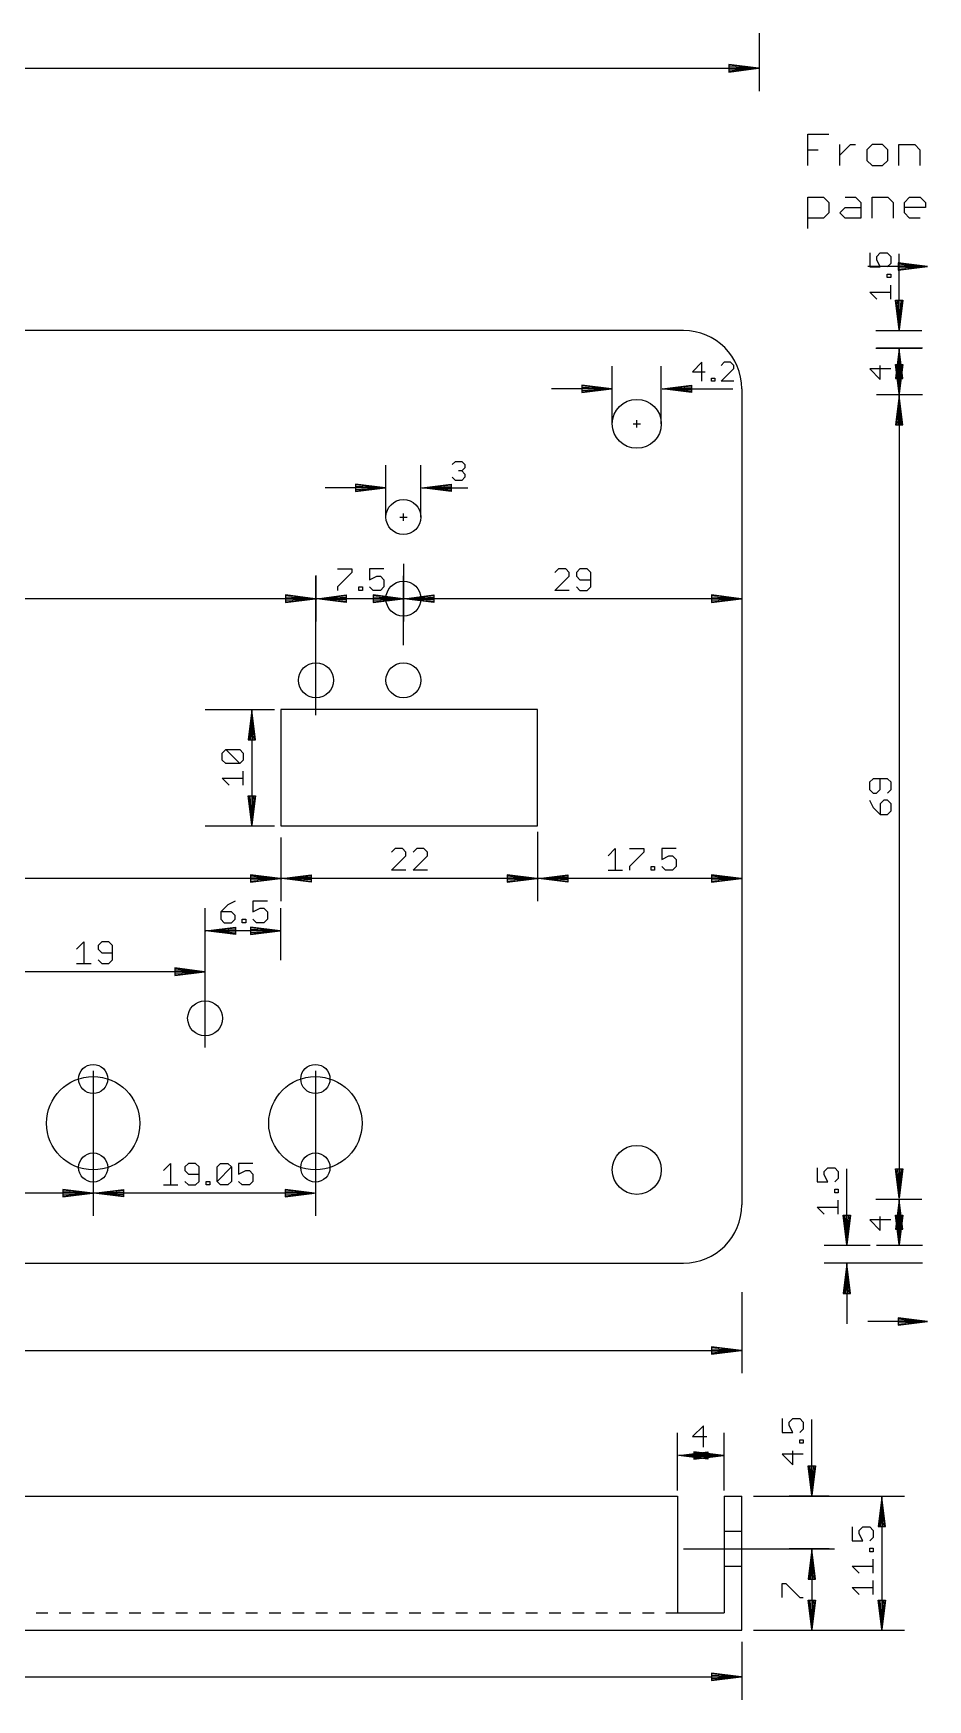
# Model space of a CAD drawing. Extents: x -16 to 648, y -52 to 442.
# Drawn here: x 229.3 to 305.9, y -47.5 to 95.5 of the extents above; entities that cross this region are included whole.
import ezdxf

# ---------------------------------------------------------------- set-up
doc = ezdxf.new("R2010")
doc.units = 0
doc.layers.add('20', color=7, linetype='CONTINUOUS')
doc.layers.add('47', color=2, linetype='CONTINUOUS')

msp = doc.modelspace()

# ---------------------------------------------------------------- linework, layer by layer
at = {"layer": '20'}
for p, q in [((285, 70), (5, 70)), ((290, 65), (290, -5)), ((272.5, 37.5), (250.5, 37.5)), ((250.5, 37.5), (250.5, 27.5)), ((272.5, 27.5), (272.5, 37.5)), ((250.5, 27.5), (272.5, 27.5)), ((5, -10), (285, -10)), ((5.5, -30), (284.5, -30)), ((284.5, -30), (284.5, -40)), ((288.5, -30), (288.5, -40)), ((288.5, -30), (290, -30)), ((290, -41.5), (290, -30)), ((288.5, -33), (290, -33)), ((288.5, -36), (290, -36)), ((229.5, -40), (230.5, -40)), ((231.5, -40), (232.5, -40)), ((233.5, -40), (234.5, -40)), ((235.5, -40), (236.5, -40)), ((237.5, -40), (238.5, -40)), ((239.5, -40), (240.5, -40)), ((241.5, -40), (242.5, -40)), ((243.5, -40), (244.5, -40)), ((245.5, -40), (246.5, -40)), ((247.5, -40), (248.5, -40)), ((249.5, -40), (250.5, -40)), ((251.5, -40), (252.5, -40)), ((253.5, -40), (254.5, -40)), ((255.5, -40), (256.5, -40)), ((257.5, -40), (258.5, -40)), ((259.5, -40), (260.5, -40)), ((261.5, -40), (262.5, -40)), ((263.5, -40), (264.5, -40)), ((265.5, -40), (266.5, -40)), ((267.5, -40), (268.5, -40)), ((269.5, -40), (270.5, -40)), ((271.5, -40), (272.5, -40)), ((273.5, -40), (274.5, -40)), ((275.5, -40), (276.5, -40)), ((277.5, -40), (278.5, -40)), ((279.5, -40), (280.5, -40)), ((281.5, -40), (282.5, -40)), ((283.5, -40), (284.5, -40)), ((284.5, -40), (288.5, -40)), ((0, -41.5), (290, -41.5))]:
    msp.add_line(p, q, dxfattribs=at)
for centre, radius in [((281, 62), 2.1), ((261, 54), 1.5), ((261, 47), 1.5), ((253.5, 40), 1.5), ((261, 40), 1.5), ((244, 11), 1.5), ((234.4, 2), 4), ((234.4, 5.8), 1.25), ((253.45, 2), 4), ((253.45, 5.8), 1.25), ((281, -2), 2.1), ((234.4, -1.8), 1.25), ((253.45, -1.8), 1.25)]:
    msp.add_circle(centre, radius, dxfattribs=at)
for centre, start, end in [((285, 65), 0, 90), ((285, -5), 270, 0)]:
    msp.add_arc(centre, 5, start, end, dxfattribs=at)
at = {"layer": '47'}
for p, q in [((291.5, 95.5), (291.5, 90.55)), ((-1.435, 92.5), (291.435, 92.5)), ((291.435, 92.5), (288.9, 92.8192)), ((288.9, 92.8192), (288.9, 92.1808)), ((291.435, 92.5), (288.9, 92.76)), ((291.435, 92.5), (288.9, 92.63)), ((288.9, 92.1808), (291.435, 92.5)), ((288.9, 92.37), (291.435, 92.5)), ((288.9, 92.24), (291.435, 92.5)), ((295.6524, 84.1524), (295.6524, 86.8499)), ((295.6524, 86.8499), (297.4507, 86.8499)), ((298.4148, 84.1524), (298.4148, 85.9507)), ((298.4148, 85.0516), (299.3139, 85.9507)), ((299.3139, 85.9507), (299.7635, 85.9507)), ((301.1663, 85.9507), (300.7167, 85.5012)), ((302.0655, 85.9507), (301.1663, 85.9507)), ((302.5151, 85.5012), (302.0655, 85.9507)), ((303.4791, 84.1524), (303.4791, 85.9507)), ((303.4791, 85.9507), (304.8278, 85.9507)), ((304.8278, 85.9507), (305.2774, 85.5012)), ((295.6524, 85.5012), (296.5516, 85.5012)), ((300.7167, 85.5012), (300.7167, 84.602)), ((300.7167, 84.602), (301.1663, 84.1524)), ((302.0655, 84.1524), (302.5151, 84.602)), ((302.5151, 84.602), (302.5151, 85.5012)), ((305.2774, 85.5012), (305.2774, 84.1524)), ((301.1663, 84.1524), (302.0655, 84.1524)), ((295.6524, 78.7532), (295.6524, 81.4507)), ((295.6524, 81.4507), (297.0011, 81.4507)), ((297.0011, 81.4507), (297.4507, 81.0012)), ((297.4507, 80.102), (297.0011, 79.6524)), ((297.4507, 81.0012), (297.4507, 80.102)), ((298.4148, 80.102), (298.8643, 80.5516)), ((298.8643, 79.6524), (298.4148, 80.102)), ((298.8643, 81.4507), (299.7635, 81.4507)), ((298.8643, 80.5516), (300.2131, 80.5516)), ((299.7635, 81.4507), (300.2131, 81.0012)), ((300.2131, 81.0012), (300.2131, 79.6524)), ((301.1771, 79.6524), (301.1771, 81.4507)), ((301.1771, 81.4507), (302.5259, 81.4507)), ((302.5259, 81.4507), (302.9755, 81.0012)), ((302.9755, 81.0012), (302.9755, 79.6524)), ((303.9395, 81.0012), (304.3891, 81.4507)), ((303.9395, 80.102), (303.9395, 81.0012)), ((305.7378, 80.5516), (303.9395, 80.5516)), ((304.3891, 79.6524), (303.9395, 80.102)), ((304.3891, 81.4507), (305.2882, 81.4507)), ((305.2882, 81.4507), (305.7378, 81.0012)), ((305.7378, 81.0012), (305.7378, 80.5516)), ((297.0011, 79.6524), (295.6524, 79.6524)), ((300.2131, 79.6524), (298.8643, 79.6524)), ((305.2882, 79.6524), (304.3891, 79.6524)), ((300.9701, 76.6628), (300.9701, 75.464)), ((301.5695, 76.3631), (301.8692, 76.6628)), ((301.5695, 76.0634), (301.5695, 76.3631)), ((301.8692, 75.464), (301.5695, 76.0634)), ((301.8692, 76.6628), (302.4687, 76.6628)), ((302.4687, 76.6628), (302.7684, 76.3631)), ((302.7684, 75.7637), (302.4687, 75.464)), ((302.7684, 76.3631), (302.7684, 75.7637)), ((305.935, 75.5), (303.4, 75.8192)), ((303.4, 75.8192), (303.4, 75.1808)), ((303.5, 70.065), (303.5, 76.5809)), ((305.935, 75.5), (300.8, 75.5)), ((300.9701, 75.464), (301.8692, 75.464)), ((302.4687, 74.5432), (302.4687, 74.8429)), ((302.4687, 74.8429), (302.7684, 74.8429)), ((302.7684, 74.5432), (302.4687, 74.5432)), ((302.7684, 74.8429), (302.7684, 74.5432)), ((305.935, 75.5), (303.4, 75.76)), ((305.935, 75.5), (303.4, 75.63)), ((303.4, 75.1808), (305.935, 75.5)), ((303.4, 75.37), (305.935, 75.5)), ((303.4, 75.24), (305.935, 75.5)), ((301.5695, 72.7016), (300.9701, 73.301)), ((300.9701, 73.301), (302.7684, 73.301)), ((302.7684, 72.7016), (302.7684, 73.9005)), ((303.5, 70.065), (303.1808, 72.6)), ((303.1808, 72.6), (303.8192, 72.6)), ((303.5, 70.065), (303.24, 72.6)), ((303.5, 70.065), (303.37, 72.6)), ((303.8192, 72.6), (303.5, 70.065)), ((303.63, 72.6), (303.5, 70.065)), ((303.76, 72.6), (303.5, 70.065)), ((301.5, 70), (305.45, 70)), ((286.5897, 67.2777), (285.7762, 66.4642)), ((286.5897, 65.6507), (286.5897, 67.2777)), ((288.5031, 67.2777), (288.2319, 67.0065)), ((289.0454, 67.2777), (288.5031, 67.2777)), ((289.3166, 67.0065), (289.0454, 67.2777)), ((301.5, 68.5), (305.45, 68.5)), ((305.5, 68.5), (301.55, 68.5)), ((303.5, 68.435), (303.1808, 65.9)), ((303.5, 68.435), (303.1808, 65.9)), ((303.5, 68.435), (303.24, 65.9)), ((303.5, 68.435), (303.24, 65.9)), ((303.5, 68.435), (303.37, 65.9)), ((303.5, 68.435), (303.37, 65.9)), ((303.5, 68.435), (303.5, 64.565)), ((303.8192, 65.9), (303.5, 68.435)), ((303.63, 65.9), (303.5, 68.435)), ((303.76, 65.9), (303.5, 68.435)), ((303.5, 68.435), (303.5, 63.3)), ((303.8192, 65.9), (303.5, 68.435)), ((303.63, 65.9), (303.5, 68.435)), ((303.76, 65.9), (303.5, 68.435)), ((278.9, 62), (278.9, 66.95)), ((283.1, 62), (283.1, 66.95)), ((285.7762, 66.4642), (286.8609, 66.4642)), ((287.4134, 65.6507), (287.4134, 65.9219)), ((287.4134, 65.9219), (287.6845, 65.9219)), ((287.6845, 65.9219), (287.6845, 65.6507)), ((288.2319, 65.6507), (289.3166, 66.7354)), ((289.3166, 66.7354), (289.3166, 67.0065)), ((302.7684, 66.7064), (300.9701, 66.7064)), ((300.9701, 66.7064), (301.8692, 65.8072)), ((301.8692, 65.8072), (301.8692, 67.0061)), ((303.5, 64.565), (303.1808, 67.1)), ((303.1808, 67.1), (303.8192, 67.1)), ((303.1808, 65.9), (303.8192, 65.9)), ((303.1808, 65.9), (303.8192, 65.9)), ((303.5, 64.565), (303.24, 67.1)), ((303.5, 64.565), (303.37, 67.1)), ((303.8192, 67.1), (303.5, 64.565)), ((303.63, 67.1), (303.5, 64.565)), ((303.76, 67.1), (303.5, 64.565)), ((278.835, 65), (273.7, 65)), ((278.835, 65), (276.3, 65.3192)), ((276.3, 65.3192), (276.3, 64.6808)), ((278.835, 65), (276.3, 65.26)), ((278.835, 65), (276.3, 65.13)), ((276.3, 64.6808), (278.835, 65)), ((276.3, 64.87), (278.835, 65)), ((276.3, 64.74), (278.835, 65)), ((283.165, 65), (285.7, 65.3192)), ((283.165, 65), (285.7, 65.26)), ((283.165, 65), (285.7, 65.13)), ((283.165, 65), (289.2346, 65)), ((285.7, 64.6808), (283.165, 65)), ((285.7, 64.87), (283.165, 65)), ((285.7, 64.74), (283.165, 65)), ((285.7, 65.3192), (285.7, 64.6808)), ((287.6845, 65.6507), (287.4134, 65.6507)), ((289.3166, 65.6507), (288.2319, 65.6507)), ((305.5, 64.5), (301.55, 64.5)), ((305, 64.5), (301.55, 64.5)), ((303.5, 64.435), (303.1808, 61.9)), ((303.5, 64.435), (303.24, 61.9)), ((303.5, 64.435), (303.37, 61.9)), ((303.5, 64.435), (303.5, -4.435)), ((303.8192, 61.9), (303.5, 64.435)), ((303.63, 61.9), (303.5, 64.435)), ((303.76, 61.9), (303.5, 64.435)), ((280.6808, 62), (281.3192, 62)), ((281, 61.6808), (281, 62.3192)), ((303.1808, 61.9), (303.8192, 61.9)), ((265.1762, 58.5065), (265.4474, 58.7777)), ((265.4474, 58.7777), (265.9897, 58.7777)), ((265.9897, 58.7777), (266.2609, 58.5065)), ((259.5, 54), (259.5, 58.45)), ((262.5, 54), (262.5, 58.45)), ((265.4474, 57.1507), (265.1762, 57.4219)), ((265.9897, 57.9642), (265.7185, 57.9642)), ((266.2609, 58.2354), (265.9897, 57.9642)), ((265.9897, 57.9642), (266.2609, 57.693)), ((266.2609, 57.4219), (265.9897, 57.1507)), ((266.2609, 58.5065), (266.2609, 58.2354)), ((266.2609, 57.693), (266.2609, 57.4219)), ((259.435, 56.5), (254.3, 56.5)), ((259.435, 56.5), (256.9, 56.8192)), ((256.9, 56.8192), (256.9, 56.1808)), ((259.435, 56.5), (256.9, 56.76)), ((259.435, 56.5), (256.9, 56.63)), ((256.9, 56.1808), (259.435, 56.5)), ((256.9, 56.37), (259.435, 56.5)), ((256.9, 56.24), (259.435, 56.5)), ((262.565, 56.5), (265.1, 56.8192)), ((262.565, 56.5), (265.1, 56.76)), ((262.565, 56.5), (265.1, 56.63)), ((262.565, 56.5), (266.5103, 56.5)), ((265.1, 56.1808), (262.565, 56.5)), ((265.1, 56.37), (262.565, 56.5)), ((265.1, 56.24), (262.565, 56.5)), ((265.1, 56.8192), (265.1, 56.1808)), ((265.9897, 57.1507), (265.4474, 57.1507)), ((260.6808, 54), (261.3192, 54)), ((261, 53.6808), (261, 54.3192)), ((253.5, 49), (253.5, 45.05)), ((253.5, 37), (253.5, 48.95)), ((255.3357, 49.5554), (256.5685, 49.5554)), ((256.5685, 49.2472), (255.3357, 48.0144)), ((256.5685, 49.5554), (256.5685, 49.2472)), ((259.3309, 49.5554), (258.0981, 49.5554)), ((258.0981, 49.5554), (258.0981, 48.6308)), ((258.0981, 48.6308), (258.7145, 48.939)), ((258.7145, 48.939), (259.0227, 48.939)), ((259.0227, 48.939), (259.3309, 48.6308)), ((259.3309, 48.6308), (259.3309, 48.0144)), ((261, 50), (261, 45.05)), ((261, 43), (261, 48.95)), ((274.2911, 49.5554), (273.9829, 49.2472)), ((273.9829, 47.7062), (275.2157, 48.939)), ((274.9075, 49.5554), (274.2911, 49.5554)), ((275.2157, 49.2472), (274.9075, 49.5554)), ((275.2157, 48.939), (275.2157, 49.2472)), ((276.1327, 49.5554), (275.8245, 49.2472)), ((275.8245, 49.2472), (275.8245, 48.939)), ((275.8245, 48.939), (276.1327, 48.6308)), ((276.7491, 49.5554), (276.1327, 49.5554)), ((276.1327, 48.6308), (277.0573, 48.6308)), ((277.0573, 49.2472), (276.7491, 49.5554)), ((277.0573, 48.0144), (277.0573, 49.2472)), ((290, 49), (290, 45.05)), ((253.435, 47), (250.9, 47.3192)), ((250.9, 47.3192), (250.9, 46.6808)), ((253.435, 47), (250.9, 47.26)), ((253.565, 47), (256.1, 47.3192)), ((253.565, 47), (256.1, 47.26)), ((255.3357, 48.0144), (255.3357, 47.7062)), ((256.1, 47.3192), (256.1, 46.6808)), ((257.1773, 47.7062), (257.1773, 48.0144)), ((257.1773, 48.0144), (257.4855, 48.0144)), ((257.4855, 47.7062), (257.1773, 47.7062)), ((257.4855, 48.0144), (257.4855, 47.7062)), ((258.4063, 47.7062), (258.0981, 48.0144)), ((260.935, 47), (258.4, 47.3192)), ((258.4, 47.3192), (258.4, 46.6808)), ((260.935, 47), (258.4, 47.26)), ((259.0227, 47.7062), (258.4063, 47.7062)), ((259.3309, 48.0144), (259.0227, 47.7062)), ((261.065, 47), (263.6, 47.3192)), ((261.065, 47), (263.6, 47.26)), ((263.6, 47.3192), (263.6, 46.6808)), ((275.2157, 47.7062), (273.9829, 47.7062)), ((275.8245, 48.0144), (276.1327, 47.7062)), ((276.1327, 47.7062), (276.7491, 47.7062)), ((276.7491, 47.7062), (277.0573, 48.0144)), ((289.935, 47), (287.4, 47.3192)), ((287.4, 47.3192), (287.4, 46.6808)), ((289.935, 47), (287.4, 47.26)), ((253.435, 47), (188.065, 47)), ((253.435, 47), (250.9, 47.13)), ((250.9, 46.6808), (253.435, 47)), ((250.9, 46.87), (253.435, 47)), ((250.9, 46.74), (253.435, 47)), ((253.565, 47), (256.1, 47.13)), ((260.935, 47), (253.565, 47)), ((256.1, 46.6808), (253.565, 47)), ((256.1, 46.87), (253.565, 47)), ((256.1, 46.74), (253.565, 47)), ((260.935, 47), (258.4, 47.13)), ((258.4, 46.6808), (260.935, 47)), ((258.4, 46.87), (260.935, 47)), ((258.4, 46.74), (260.935, 47)), ((261.065, 47), (263.6, 47.13)), ((289.935, 47), (261.065, 47)), ((263.6, 46.6808), (261.065, 47)), ((263.6, 46.87), (261.065, 47)), ((263.6, 46.74), (261.065, 47)), ((289.935, 47), (287.4, 47.13)), ((287.4, 46.6808), (289.935, 47)), ((287.4, 46.87), (289.935, 47)), ((287.4, 46.74), (289.935, 47)), ((244, 37.5), (249.95, 37.5)), ((248, 37.435), (247.6808, 34.9)), ((248, 37.435), (247.74, 34.9)), ((248, 37.435), (247.87, 34.9)), ((248, 37.435), (248, 27.565)), ((248.3192, 34.9), (248, 37.435)), ((248.13, 34.9), (248, 37.435)), ((248.26, 34.9), (248, 37.435)), ((247.6808, 34.9), (248.3192, 34.9)), ((245.4701, 33.7491), (245.7698, 34.0488)), ((245.4701, 33.1496), (245.4701, 33.7491)), ((245.7698, 32.8499), (245.4701, 33.1496)), ((245.7698, 34.0488), (246.9687, 34.0488)), ((246.9687, 32.8499), (245.7698, 34.0488)), ((246.9687, 34.0488), (247.2684, 33.7491)), ((247.2684, 33.1496), (246.9687, 32.8499)), ((247.2684, 33.7491), (247.2684, 33.1496)), ((246.0695, 31.0083), (245.4701, 31.6078)), ((245.4701, 31.6078), (247.2684, 31.6078)), ((246.9687, 32.8499), (245.7698, 32.8499)), ((247.2684, 31.0083), (247.2684, 32.2072)), ((301.2528, 31.5573), (300.9446, 31.2491)), ((302.4856, 31.5573), (301.2528, 31.5573)), ((301.8692, 30.6327), (301.8692, 31.5573)), ((302.7938, 31.2491), (302.4856, 31.5573)), ((248, 27.565), (247.6808, 30.1)), ((247.6808, 30.1), (248.3192, 30.1)), ((248, 27.565), (247.74, 30.1)), ((248, 27.565), (247.87, 30.1)), ((248.3192, 30.1), (248, 27.565)), ((248.13, 30.1), (248, 27.565)), ((248.26, 30.1), (248, 27.565)), ((300.9446, 31.2491), (300.9446, 30.6327)), ((300.9446, 30.6327), (301.2528, 30.3245)), ((301.2528, 30.3245), (301.561, 30.3245)), ((301.561, 30.3245), (301.8692, 30.6327)), ((302.4856, 30.3245), (302.7938, 30.6327)), ((302.7938, 30.6327), (302.7938, 31.2491)), ((300.9446, 29.7157), (301.2528, 29.0993)), ((301.2528, 29.0993), (301.8692, 28.4829)), ((302.1774, 29.7157), (301.8692, 29.4075)), ((301.8692, 29.4075), (301.8692, 28.4829)), ((302.4856, 29.7157), (302.1774, 29.7157)), ((302.7938, 29.4075), (302.4856, 29.7157)), ((302.4856, 28.4829), (302.7938, 28.7911)), ((302.7938, 28.7911), (302.7938, 29.4075)), ((244, 27.5), (249.95, 27.5)), ((290, 27.5), (290, 21.05)), ((301.8692, 28.4829), (302.4856, 28.4829)), ((250.5, 26.5), (250.5, 21.05)), ((272.5, 27), (272.5, 21.05)), ((272.5, 26), (272.5, 21.05)), ((250.5, 25), (250.5, 21.05)), ((260.2911, 25.5554), (259.9829, 25.2472)), ((259.9829, 23.7062), (261.2157, 24.939)), ((260.9075, 25.5554), (260.2911, 25.5554)), ((261.2157, 25.2472), (260.9075, 25.5554)), ((261.2157, 24.939), (261.2157, 25.2472)), ((262.1327, 25.5554), (261.8245, 25.2472)), ((261.8245, 23.7062), (263.0573, 24.939)), ((262.7491, 25.5554), (262.1327, 25.5554)), ((263.0573, 25.2472), (262.7491, 25.5554)), ((263.0573, 24.939), (263.0573, 25.2472)), ((278.5369, 24.939), (279.1533, 25.5554)), ((279.1533, 25.5554), (279.1533, 23.7062)), ((280.3784, 25.5554), (281.6112, 25.5554)), ((281.6112, 25.2472), (280.3784, 24.0144)), ((281.6112, 25.5554), (281.6112, 25.2472)), ((284.3736, 25.5554), (283.1408, 25.5554)), ((283.1408, 25.5554), (283.1408, 24.6308)), ((283.1408, 24.6308), (283.7572, 24.939)), ((283.7572, 24.939), (284.0654, 24.939)), ((284.0654, 24.939), (284.3736, 24.6308)), ((284.3736, 24.6308), (284.3736, 24.0144)), ((250.435, 23), (199.565, 23)), ((250.435, 23), (247.9, 23.3192)), ((247.9, 23.3192), (247.9, 22.6808)), ((250.435, 23), (247.9, 23.26)), ((250.435, 23), (247.9, 23.13)), ((247.9, 22.6808), (250.435, 23)), ((247.9, 22.87), (250.435, 23)), ((247.9, 22.74), (250.435, 23)), ((250.565, 23), (253.1, 23.3192)), ((250.565, 23), (253.1, 23.26)), ((250.565, 23), (253.1, 23.13)), ((272.435, 23), (250.565, 23)), ((253.1, 22.6808), (250.565, 23)), ((253.1, 22.87), (250.565, 23)), ((253.1, 22.74), (250.565, 23)), ((253.1, 23.3192), (253.1, 22.6808)), ((261.2157, 23.7062), (259.9829, 23.7062)), ((263.0573, 23.7062), (261.8245, 23.7062)), ((272.435, 23), (269.9, 23.3192)), ((269.9, 23.3192), (269.9, 22.6808)), ((272.435, 23), (269.9, 23.26)), ((272.435, 23), (269.9, 23.13)), ((269.9, 22.6808), (272.435, 23)), ((269.9, 22.87), (272.435, 23)), ((269.9, 22.74), (272.435, 23)), ((272.565, 23), (275.1, 23.3192)), ((272.565, 23), (275.1, 23.26)), ((272.565, 23), (275.1, 23.13)), ((289.935, 23), (272.565, 23)), ((275.1, 22.6808), (272.565, 23)), ((275.1, 22.87), (272.565, 23)), ((275.1, 22.74), (272.565, 23)), ((275.1, 23.3192), (275.1, 22.6808)), ((278.5369, 23.7062), (279.7697, 23.7062)), ((280.3784, 24.0144), (280.3784, 23.7062)), ((282.22, 23.7062), (282.22, 24.0144)), ((282.22, 24.0144), (282.5282, 24.0144)), ((282.5282, 23.7062), (282.22, 23.7062)), ((282.5282, 24.0144), (282.5282, 23.7062)), ((283.449, 23.7062), (283.1408, 24.0144)), ((284.0654, 23.7062), (283.449, 23.7062)), ((284.3736, 24.0144), (284.0654, 23.7062)), ((289.935, 23), (287.4, 23.3192)), ((287.4, 23.3192), (287.4, 22.6808)), ((289.935, 23), (287.4, 23.26)), ((289.935, 23), (287.4, 23.13)), ((287.4, 22.6808), (289.935, 23)), ((287.4, 22.87), (289.935, 23)), ((287.4, 22.74), (289.935, 23)), ((244, 13.5), (244, 20.45)), ((245.9521, 20.7472), (245.3357, 20.1308)), ((245.3357, 20.1308), (245.3357, 19.5144)), ((246.2603, 20.1308), (245.3357, 20.1308)), ((246.5685, 21.0554), (245.9521, 20.7472)), ((246.5685, 19.8226), (246.2603, 20.1308)), ((249.3309, 21.0554), (248.0981, 21.0554)), ((248.0981, 21.0554), (248.0981, 20.1308)), ((248.0981, 20.1308), (248.7145, 20.439)), ((248.7145, 20.439), (249.0227, 20.439)), ((249.0227, 20.439), (249.3309, 20.1308)), ((249.3309, 20.1308), (249.3309, 19.5144)), ((250.5, 16), (250.5, 20.45)), ((244.065, 18.5), (246.6, 18.8192)), ((244.065, 18.5), (246.6, 18.76)), ((244.065, 18.5), (246.6, 18.63)), ((245.3357, 19.5144), (245.6439, 19.2062)), ((245.6439, 19.2062), (246.2603, 19.2062)), ((246.2603, 19.2062), (246.5685, 19.5144)), ((246.5685, 19.5144), (246.5685, 19.8226)), ((246.6, 18.8192), (246.6, 18.1808)), ((247.1773, 19.2062), (247.1773, 19.5144)), ((247.1773, 19.5144), (247.4855, 19.5144)), ((247.4855, 19.2062), (247.1773, 19.2062)), ((247.4855, 19.5144), (247.4855, 19.2062)), ((250.435, 18.5), (247.9, 18.8192)), ((247.9, 18.8192), (247.9, 18.1808)), ((250.435, 18.5), (247.9, 18.76)), ((250.435, 18.5), (247.9, 18.63)), ((248.4063, 19.2062), (248.0981, 19.5144)), ((249.0227, 19.2062), (248.4063, 19.2062)), ((249.3309, 19.5144), (249.0227, 19.2062)), ((232.9829, 16.939), (233.5993, 17.5554)), ((233.5993, 17.5554), (233.5993, 15.7062)), ((235.1327, 17.5554), (234.8245, 17.2472)), ((234.8245, 17.2472), (234.8245, 16.939)), ((235.7491, 17.5554), (235.1327, 17.5554)), ((236.0573, 17.2472), (235.7491, 17.5554)), ((236.0573, 16.0144), (236.0573, 17.2472)), ((250.435, 18.5), (244.065, 18.5)), ((246.6, 18.1808), (244.065, 18.5)), ((246.6, 18.37), (244.065, 18.5)), ((246.6, 18.24), (244.065, 18.5)), ((247.9, 18.1808), (250.435, 18.5)), ((247.9, 18.37), (250.435, 18.5)), ((247.9, 18.24), (250.435, 18.5)), ((234.8245, 16.939), (235.1327, 16.6308)), ((234.8245, 16.0144), (235.1327, 15.7062)), ((235.1327, 16.6308), (236.0573, 16.6308)), ((235.7491, 15.7062), (236.0573, 16.0144)), ((244, 8.5), (244, 16.95)), ((243.935, 15), (225.065, 15)), ((232.9829, 15.7062), (234.2157, 15.7062)), ((235.1327, 15.7062), (235.7491, 15.7062)), ((243.935, 15), (241.4, 15.3192)), ((241.4, 15.3192), (241.4, 14.6808)), ((243.935, 15), (241.4, 15.26)), ((243.935, 15), (241.4, 15.13)), ((241.4, 14.6808), (243.935, 15)), ((241.4, 14.87), (243.935, 15)), ((241.4, 14.74), (243.935, 15)), ((234.4, 6.5), (234.4, -5.95)), ((253.45, 6.5), (253.45, -5.95)), ((234.4, 4), (234.4, -5.95)), ((240.4175, -2.061), (241.0339, -1.4446)), ((241.0339, -1.4446), (241.0339, -3.2938)), ((242.5672, -1.4446), (242.259, -1.7528)), ((242.259, -1.7528), (242.259, -2.061)), ((242.259, -2.061), (242.5672, -2.3692)), ((243.1836, -1.4446), (242.5672, -1.4446)), ((242.5672, -2.3692), (243.4918, -2.3692)), ((243.4918, -1.7528), (243.1836, -1.4446)), ((243.4918, -2.9856), (243.4918, -1.7528)), ((245.0214, -1.7528), (245.3296, -1.4446)), ((245.0214, -2.9856), (245.0214, -1.7528)), ((245.0214, -2.9856), (246.2542, -1.7528)), ((245.3296, -1.4446), (245.946, -1.4446)), ((245.946, -1.4446), (246.2542, -1.7528)), ((246.2542, -1.7528), (246.2542, -2.9856)), ((248.0957, -1.4446), (246.863, -1.4446)), ((246.863, -1.4446), (246.863, -2.3692)), ((246.863, -2.3692), (247.4794, -2.061)), ((247.4794, -2.061), (247.7876, -2.061)), ((247.7876, -2.061), (248.0957, -2.3692)), ((248.0957, -2.3692), (248.0957, -2.9856)), ((296.4701, -1.8372), (296.4701, -3.036)), ((297.0695, -2.1369), (297.3692, -1.8372)), ((297.0695, -2.4366), (297.0695, -2.1369)), ((297.3692, -3.036), (297.0695, -2.4366)), ((297.3692, -1.8372), (297.9687, -1.8372)), ((297.9687, -1.8372), (298.2684, -2.1369)), ((298.2684, -2.7363), (297.9687, -3.036)), ((298.2684, -2.1369), (298.2684, -2.7363)), ((299, -8.435), (299, -1.9191)), ((303.5, -4.435), (303.1808, -1.9)), ((303.1808, -1.9), (303.8192, -1.9)), ((303.5, -4.435), (303.24, -1.9)), ((303.5, -4.435), (303.37, -1.9)), ((303.8192, -1.9), (303.5, -4.435)), ((303.63, -1.9), (303.5, -4.435)), ((303.76, -1.9), (303.5, -4.435)), ((234.335, -4), (215.415, -4)), ((234.335, -4), (231.8, -3.6808)), ((231.8, -3.6808), (231.8, -4.3192)), ((234.335, -4), (231.8, -3.74)), ((234.335, -4), (231.8, -3.87)), ((231.8, -4.3192), (234.335, -4)), ((231.8, -4.13), (234.335, -4)), ((231.8, -4.26), (234.335, -4)), ((234.465, -4), (237, -3.6808)), ((234.465, -4), (237, -3.74)), ((234.465, -4), (237, -3.87)), ((253.385, -4), (234.465, -4)), ((237, -4.3192), (234.465, -4)), ((237, -4.13), (234.465, -4)), ((237, -4.26), (234.465, -4)), ((237, -3.6808), (237, -4.3192)), ((240.4175, -3.2938), (241.6502, -3.2938)), ((242.259, -2.9856), (242.5672, -3.2938)), ((242.5672, -3.2938), (243.1836, -3.2938)), ((243.1836, -3.2938), (243.4918, -2.9856)), ((244.1006, -3.2938), (244.1006, -2.9856)), ((244.1006, -2.9856), (244.4088, -2.9856)), ((244.4088, -3.2938), (244.1006, -3.2938)), ((244.4088, -2.9856), (244.4088, -3.2938)), ((245.3296, -3.2938), (245.0214, -2.9856)), ((245.946, -3.2938), (245.3296, -3.2938)), ((246.2542, -2.9856), (245.946, -3.2938)), ((247.1712, -3.2938), (246.863, -2.9856)), ((247.7876, -3.2938), (247.1712, -3.2938)), ((248.0957, -2.9856), (247.7876, -3.2938)), ((253.385, -4), (250.85, -3.6808)), ((250.85, -3.6808), (250.85, -4.3192)), ((253.385, -4), (250.85, -3.74)), ((253.385, -4), (250.85, -3.87)), ((250.85, -4.3192), (253.385, -4)), ((250.85, -4.13), (253.385, -4)), ((250.85, -4.26), (253.385, -4)), ((296.4701, -3.036), (297.3692, -3.036)), ((297.9687, -3.9568), (297.9687, -3.6571)), ((297.9687, -3.6571), (298.2684, -3.6571)), ((298.2684, -3.9568), (297.9687, -3.9568)), ((298.2684, -3.6571), (298.2684, -3.9568)), ((297.0695, -5.7984), (296.4701, -5.199)), ((296.4701, -5.199), (298.2684, -5.199)), ((298.2684, -5.7984), (298.2684, -4.5995)), ((301.5, -4.5), (305.45, -4.5)), ((302.5, -4.5), (305.45, -4.5)), ((303.5, -4.565), (303.1808, -7.1)), ((303.5, -4.565), (303.24, -7.1)), ((303.5, -4.565), (303.37, -7.1)), ((303.5, -4.565), (303.5, -8.435)), ((303.8192, -7.1), (303.5, -4.565)), ((303.63, -7.1), (303.5, -4.565)), ((303.76, -7.1), (303.5, -4.565)), ((299, -8.435), (298.6808, -5.9)), ((298.6808, -5.9), (299.3192, -5.9)), ((299, -8.435), (298.74, -5.9)), ((299, -8.435), (298.87, -5.9)), ((299.3192, -5.9), (299, -8.435)), ((299.13, -5.9), (299, -8.435)), ((299.26, -5.9), (299, -8.435)), ((302.7684, -6.2936), (300.9701, -6.2936)), ((300.9701, -6.2936), (301.8692, -7.1928)), ((301.8692, -7.1928), (301.8692, -5.9939)), ((303.5, -8.435), (303.1808, -5.9)), ((303.1808, -5.9), (303.8192, -5.9)), ((303.1808, -7.1), (303.8192, -7.1)), ((303.5, -8.435), (303.24, -5.9)), ((303.5, -8.435), (303.37, -5.9)), ((303.8192, -5.9), (303.5, -8.435)), ((303.63, -5.9), (303.5, -8.435)), ((303.76, -5.9), (303.5, -8.435)), ((301, -8.5), (297.05, -8.5)), ((305.5, -8.5), (301.55, -8.5)), ((305.5, -10), (297.05, -10)), ((299, -10.065), (298.6808, -12.6)), ((299, -10.065), (298.74, -12.6)), ((299, -10.065), (298.87, -12.6)), ((299, -10.065), (299, -15.2)), ((299.3192, -12.6), (299, -10.065)), ((299.13, -12.6), (299, -10.065)), ((299.26, -12.6), (299, -10.065)), ((290, -12.5), (290, -19.45)), ((298.6808, -12.6), (299.3192, -12.6)), ((305.935, -15), (300.8, -15)), ((305.935, -15), (303.4, -14.6808)), ((303.4, -14.6808), (303.4, -15.3192)), ((305.935, -15), (303.4, -14.74)), ((305.935, -15), (303.4, -14.87)), ((303.4, -15.3192), (305.935, -15)), ((303.4, -15.13), (305.935, -15)), ((303.4, -15.26), (305.935, -15)), ((0.065, -17.5), (289.935, -17.5)), ((289.935, -17.5), (287.4, -17.1808)), ((287.4, -17.1808), (287.4, -17.8192)), ((289.935, -17.5), (287.4, -17.24)), ((289.935, -17.5), (287.4, -17.37)), ((287.4, -17.8192), (289.935, -17.5)), ((287.4, -17.63), (289.935, -17.5)), ((287.4, -17.76), (289.935, -17.5)), ((286.7064, -23.9446), (285.7818, -24.8692)), ((286.7064, -25.7938), (286.7064, -23.9446)), ((293.4701, -23.3372), (293.4701, -24.536)), ((294.0695, -23.6369), (294.3692, -23.3372)), ((294.0695, -23.9366), (294.0695, -23.6369)), ((294.3692, -24.536), (294.0695, -23.9366)), ((294.3692, -23.3372), (294.9687, -23.3372)), ((294.9687, -23.3372), (295.2684, -23.6369)), ((295.2684, -24.2363), (294.9687, -24.536)), ((295.2684, -23.6369), (295.2684, -24.2363)), ((296, -29.935), (296, -23.4191)), ((284.5, -29.5), (284.5, -24.55)), ((285.7818, -24.8692), (287.0146, -24.8692)), ((288.5, -29.5), (288.5, -24.55)), ((293.4701, -24.536), (294.3692, -24.536)), ((294.9687, -25.4568), (294.9687, -25.1571)), ((294.9687, -25.1571), (295.2684, -25.1571)), ((295.2684, -25.4568), (294.9687, -25.4568)), ((295.2684, -25.1571), (295.2684, -25.4568)), ((284.565, -26.5), (287.1, -26.1808)), ((284.565, -26.5), (287.1, -26.24)), ((284.565, -26.5), (287.1, -26.37)), ((288.435, -26.5), (284.565, -26.5)), ((287.1, -26.8192), (284.565, -26.5)), ((287.1, -26.63), (284.565, -26.5)), ((287.1, -26.76), (284.565, -26.5)), ((288.435, -26.5), (285.9, -26.1808)), ((285.9, -26.1808), (285.9, -26.8192)), ((288.435, -26.5), (285.9, -26.24)), ((288.435, -26.5), (285.9, -26.37)), ((285.9, -26.8192), (288.435, -26.5)), ((285.9, -26.63), (288.435, -26.5)), ((285.9, -26.76), (288.435, -26.5)), ((287.1, -26.1808), (287.1, -26.8192)), ((295.2684, -26.3992), (293.4701, -26.3992)), ((293.4701, -26.3992), (294.3692, -27.2984)), ((294.3692, -27.2984), (294.3692, -26.0995)), ((296, -29.935), (295.6808, -27.4)), ((295.6808, -27.4), (296.3192, -27.4)), ((296, -29.935), (295.74, -27.4)), ((296, -29.935), (295.87, -27.4)), ((296.3192, -27.4), (296, -29.935)), ((296.13, -27.4), (296, -29.935)), ((296.26, -27.4), (296, -29.935)), ((291, -30), (303.95, -30)), ((297.5, -30), (294.05, -30)), ((302, -30.065), (301.6808, -32.6)), ((302, -30.065), (301.74, -32.6)), ((302, -30.065), (301.87, -32.6)), ((302, -30.065), (302, -41.435)), ((302.3192, -32.6), (302, -30.065)), ((302.13, -32.6), (302, -30.065)), ((302.26, -32.6), (302, -30.065)), ((299.4701, -32.6349), (299.4701, -33.8338)), ((300.0695, -32.9346), (300.3692, -32.6349)), ((300.3692, -32.6349), (300.9687, -32.6349)), ((300.9687, -32.6349), (301.2684, -32.9346)), ((301.6808, -32.6), (302.3192, -32.6)), ((299.4701, -33.8338), (300.3692, -33.8338)), ((300.0695, -33.2344), (300.0695, -32.9346)), ((300.3692, -33.8338), (300.0695, -33.2344)), ((301.2684, -33.5341), (300.9687, -33.8338)), ((301.2684, -32.9346), (301.2684, -33.5341)), ((285, -34.5), (297.95, -34.5)), ((297.5, -34.5), (294.05, -34.5)), ((296, -34.565), (295.6808, -37.1)), ((296, -34.565), (295.6808, -37.1)), ((296, -34.565), (295.74, -37.1)), ((296, -34.565), (295.74, -37.1)), ((296, -34.565), (295.87, -37.1)), ((296, -34.565), (295.87, -37.1)), ((296, -34.565), (296, -41.435)), ((296.3192, -37.1), (296, -34.565)), ((296.13, -37.1), (296, -34.565)), ((296.26, -37.1), (296, -34.565)), ((296, -34.565), (296, -39.7)), ((296.3192, -37.1), (296, -34.565)), ((296.13, -37.1), (296, -34.565)), ((296.26, -37.1), (296, -34.565)), ((300.9687, -34.7546), (300.9687, -34.4549)), ((300.9687, -34.4549), (301.2684, -34.4549)), ((301.2684, -34.7546), (300.9687, -34.7546)), ((301.2684, -34.4549), (301.2684, -34.7546)), ((301.2684, -36.5962), (301.2684, -35.3973)), ((295.6808, -37.1), (296.3192, -37.1)), ((295.6808, -37.1), (296.3192, -37.1)), ((300.0695, -36.5962), (299.4701, -35.9967)), ((299.4701, -35.9967), (301.2684, -35.9967)), ((293.4701, -38.6928), (293.4701, -37.4939)), ((293.4701, -37.4939), (293.7698, -37.4939)), ((293.7698, -37.4939), (294.9687, -38.6928)), ((300.0695, -38.4377), (299.4701, -37.8383)), ((299.4701, -37.8383), (301.2684, -37.8383)), ((301.2684, -38.4377), (301.2684, -37.2388)), ((294.9687, -38.6928), (295.2684, -38.6928)), ((296, -41.435), (295.6808, -38.9)), ((295.6808, -38.9), (296.3192, -38.9)), ((296, -41.435), (295.74, -38.9)), ((296, -41.435), (295.87, -38.9)), ((296.3192, -38.9), (296, -41.435)), ((296.13, -38.9), (296, -41.435)), ((296.26, -38.9), (296, -41.435)), ((302, -41.435), (301.6808, -38.9)), ((301.6808, -38.9), (302.3192, -38.9)), ((302, -41.435), (301.74, -38.9)), ((302, -41.435), (301.87, -38.9)), ((302.3192, -38.9), (302, -41.435)), ((302.13, -38.9), (302, -41.435)), ((302.26, -38.9), (302, -41.435)), ((290, -42.5), (290, -47.45)), ((291, -41.5), (303.95, -41.5)), ((291.5, -41.5), (297.95, -41.5)), ((145.065, -45.5), (289.935, -45.5)), ((289.935, -45.5), (287.4, -45.1808)), ((287.4, -45.1808), (287.4, -45.8192)), ((289.935, -45.5), (287.4, -45.24)), ((289.935, -45.5), (287.4, -45.37)), ((287.4, -45.8192), (289.935, -45.5)), ((287.4, -45.63), (289.935, -45.5)), ((287.4, -45.76), (289.935, -45.5))]:
    msp.add_line(p, q, dxfattribs=at)

doc.saveas('drawing.dxf')
